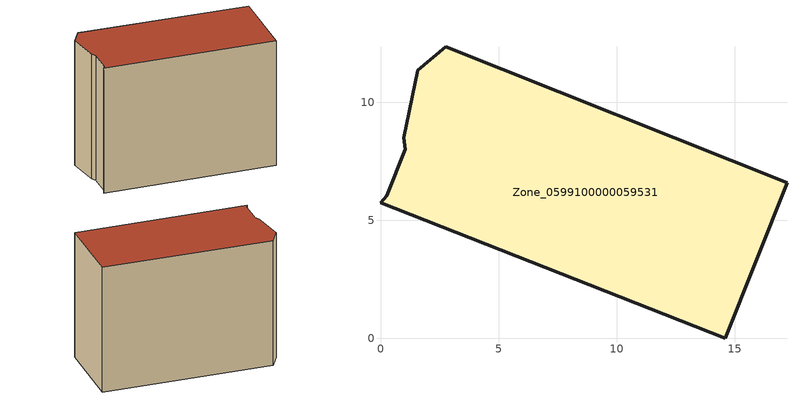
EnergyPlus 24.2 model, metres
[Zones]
Zone_0599100000059531
 floor ground (C_G): 2.77,12.35 17.2,6.58 14.59,0 0,5.74 0.27,6.03 1.05,8 0.99,8.5 1.58,11.35 z0
 wall outside (C_F): 1.05,8 0.27,6.03 0,5.74 14.59,0 17.2,6.58 2.77,12.35 1.58,11.35 0.99,8.5 1.05,8 z0:11.95
 roof outside (C_R): 1.58,11.35 0.99,8.5 1.05,8 0.27,6.03 0,5.74 14.59,0 17.2,6.58 2.77,12.35 z11.95
[BUILDING]
Pand.0599100000059531: North Axis=0; Terrain=City; Loads Convergence Tolerance Value=0.04; Temperature Convergence Tolerance Value=0.4; Solar Distribution=FullExterior; Maximum Number of Warmup Days=25; Minimum Number of Warmup Days=1
[Site:Location]
Rotterdam.The.Hague.AP_ZH_NLD Design_Conditions: Latitude=51.96; Longitude=4.45; Time Zone=1; Elevation=-4.5
[SITE:GROUNDTEMPERATURE:BUILDINGSURFACE]
18, 18, 18, 18, 18, 18, 18, 18, 18, 18, 18, 18
[MATERIAL] Thermal Absorptance=0.9; Solar Absorptance=0.7; Visible Absorptance=0.7
Name | Roughness | Thickness | Conductivity | Density | Specific Heat
G.TI.1946 | MediumSmooth | 0.15 | 1 | 540 | 1210
F.TI.1946 | Rough | 0.3 | 0.857143 | 1920 | 840
R.TI.1946 | MediumRough | 0.2 | 0.1 | 1500 | 1000
[CONSTRUCTION]
C_G: G.TI.1946
C_F: F.TI.1946
C_R: R.TI.1946
[ZONE]
Zone_0599100000059531: Type=1; Multiplier=1; Ceiling Height=Autocalculate; Volume=Autocalculate; Floor Area=autocalculate; Part of Total Floor Area=Yes
[ZONEINFILTRATION:DESIGNFLOWRATE]
Infil_Zone_0599100000059531: Zone or ZoneList or Space or SpaceList=Zone_0599100000059531; Schedule=AlwaysOn; Design Flow Rate Calculation Method=Flow/Area; Flow Rate per Floor Area=0.003; Constant Term Coefficient=1; Temperature Term Coefficient=0; Velocity Term Coefficient=0; Velocity Squared Term Coefficient=0
[HVACTEMPLATE:ZONE:IDEALLOADSAIRSYSTEM]
Zone_0599100000059531: Maximum Heating Supply Air Temperature=50; Minimum Cooling Supply Air Temperature=13; Maximum Heating Supply Air Humidity Ratio=0.0156; Minimum Cooling Supply Air Humidity Ratio=0.0077; Heating Limit=NoLimit; Cooling Limit=NoLimit; Dehumidification Control Type=ConstantSensibleHeatRatio; Cooling Sensible Heat Ratio=0.7; Dehumidification Setpoint=60; Humidification Control Type=None; Humidification Setpoint=30; Outdoor Air Method=None; Outdoor Air Flow Rate per Person=0.00944; Outdoor Air Flow Rate per Zone Floor Area=0; Outdoor Air Flow Rate per Zone=0; Demand Controlled Ventilation Type=None; Outdoor Air Economizer Type=NoEconomizer; Heat Recovery Type=None; Sensible Heat Recovery Effectiveness=0.7; Latent Heat Recovery Effectiveness=0.65
[ZONECONTROL:THERMOSTAT]
ThermostatControl_Zone_0599100000059531: Zone or ZoneList=Zone_0599100000059531; Control Type Schedule=DualSetpointControlType; Control 1=Thermostat_Zone_0599100000059531; Temperature Difference Between Cutout And Setpoint=0
[THERMOSTATSETPOINT:DUALSETPOINT]
Thermostat_Zone_0599100000059531: Heating Setpoint Temperature Schedule=HeatingSetpoint_Zone_0599100000059531; Cooling Setpoint Temperature Schedule=CoolingSetpoint_Zone_0599100000059531
[SCHEDULE:COMPACT]
HeatingSetpoint_Zone_0599100000059531: Through: 12/31, For: AllDays, Until: 24:00, 21
CoolingSetpoint_Zone_0599100000059531: Through: 12/31, For: AllDays, Until: 24:00, 24
DualSetpointControlType: Through: 12/31, For: AllDays, Until: 24:00, 4
AlwaysOn: Through: 12/31, For: AllDays, Until: 24:00, 1
